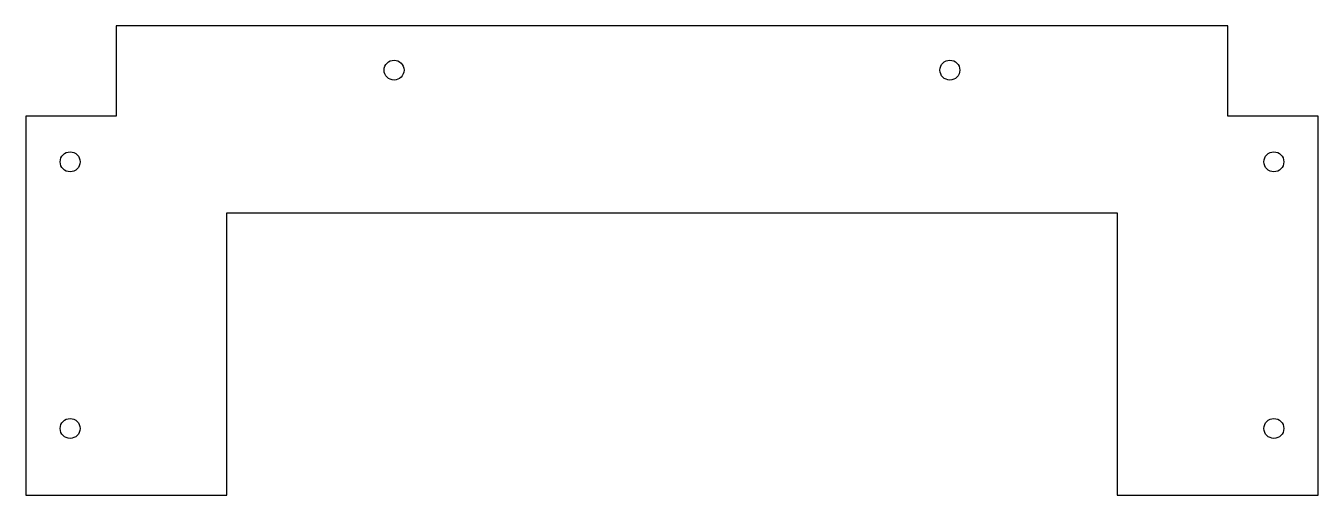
# Model space of a CAD drawing. Header units: millimetres. Extents: x -20 to 271, y -106 to 0.
import ezdxf

# ---------------------------------------------------------------- set-up
doc = ezdxf.new("R2010")
doc.units = ezdxf.units.MM

msp = doc.modelspace()

# ---------------------------------------------------------------- linework, layer by layer
msp.add_lwpolyline([(0, -20.42), (-20.42, -20.42), (-20.42, -105.99), (25, -105.99), (25, -42.24), (225.95, -42.24), (225.95, -105.99), (271.37, -105.99), (271.37, -20.42), (250.95, -20.42), (250.95, 0), (0, 0)], close=True)
for centre in [(62.72, -10), (188.22, -10), (-10.42, -30.71), (261.37, -30.71), (-10.42, -90.93), (261.37, -90.93)]:
    msp.add_circle(centre, 2.25)

doc.saveas('drawing.dxf')
